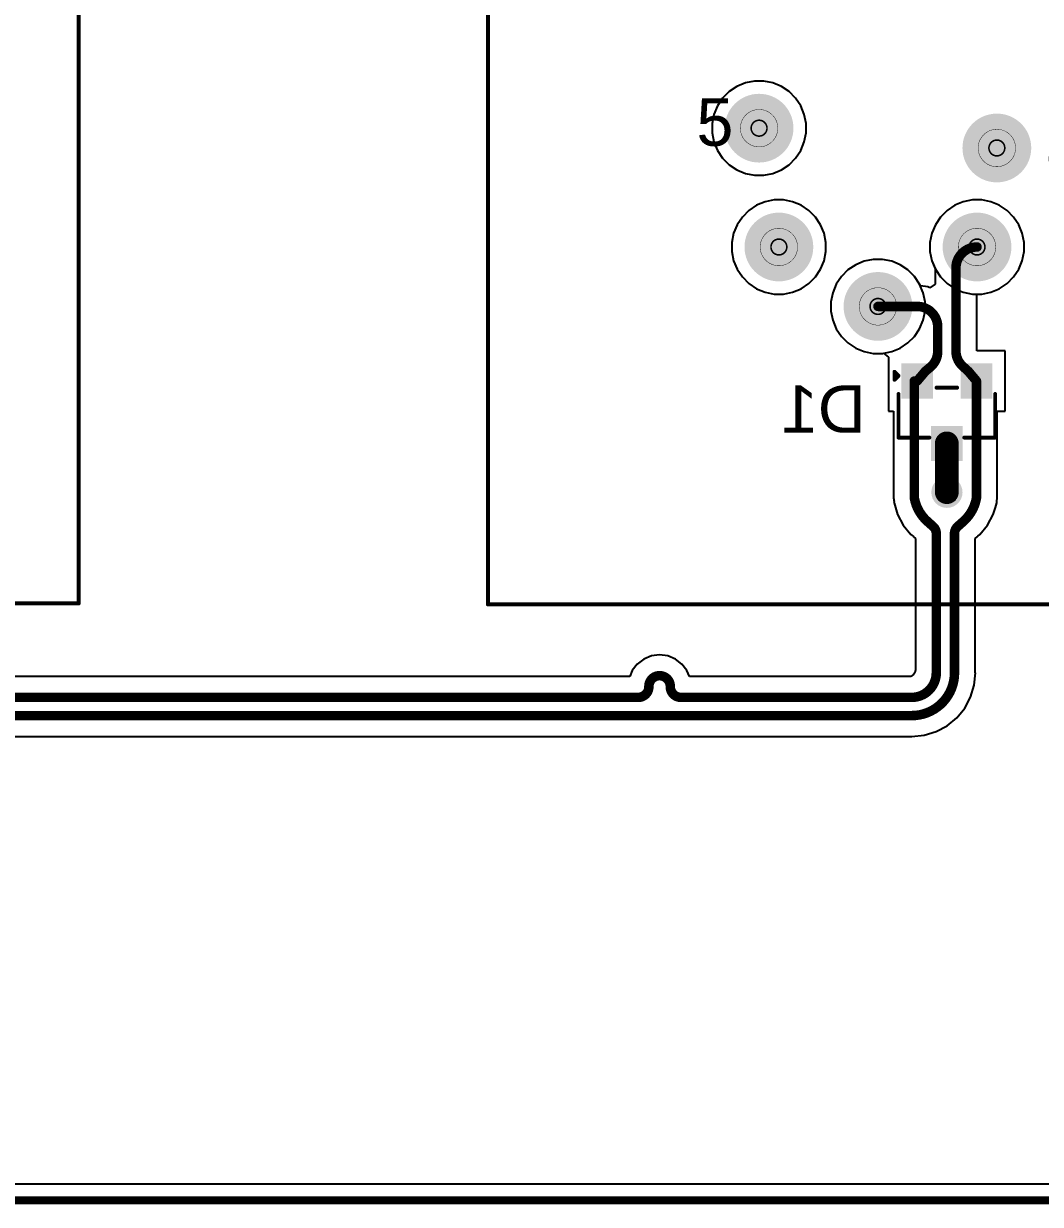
# Model space of a CAD drawing. Header units: inches. Extents: x 0 to 289, y 0 to 168.
# Drawn here: x 93.25 to 125.83, y -0.13 to 37.73 of the extents above; entities that cross this region are included whole.
import ezdxf

# ---------------------------------------------------------------- set-up
doc = ezdxf.new("R2010")
doc.units = ezdxf.units.IN
for name, color, linetype in [('Board Outline', 216, 'Continuous'), ('Bottom Layer', 5, 'Continuous'), ('Bottom Overlay', 54, 'Continuous'), ('Bottom Paste', 16, 'Continuous'), ('Bottom Solder', 6, 'Continuous'), ('Dimension', 6, 'Continuous'), ('Drill Drawing', 1, 'Continuous'), ('Multi-Layer', 9, 'Continuous'), ('Pad Holes', 156, 'Continuous'), ('Top Layer', 1, 'Continuous'), ('Top Overlay', 2, 'Continuous'), ('Top Solder', 216, 'Continuous'), ('Via Holes', 16, 'Continuous')]:
    doc.layers.add(name, color=color, linetype=linetype)
doc.styles.add('Arial', font='', dxfattribs={"height": 0.2})
doc.styles.get('Arial').set_extended_font_data('Arial')

# ---------------------------------------------------------------- blocks, each defined once
blk = doc.blocks.new('NC5FBV_B_56')
at = {"layer": 'Bottom Layer'}
h = blk.add_hatch(color=5, dxfattribs=at)
edge = h.paths.add_edge_path()
edge.add_arc((-3.81, 1.27), 1, 0, 360)
h = blk.add_hatch(color=5, dxfattribs=at)
edge = h.paths.add_edge_path()
edge.add_arc((3.81, 0.635), 1, 0, 360)
h = blk.add_hatch(color=5, dxfattribs=at)
edge = h.paths.add_edge_path()
edge.add_arc((-3.175, -2.54), 1, 0, 360)
h = blk.add_hatch(color=5, dxfattribs=at)
edge = h.paths.add_edge_path()
edge.add_arc((3.175, -2.54), 1, 0, 360)
h = blk.add_hatch(color=5, dxfattribs=at)
edge = h.paths.add_edge_path()
edge.add_arc((0, -4.445), 1, 0, 360)
h = blk.add_hatch(color=5, dxfattribs=at)
edge = h.paths.add_edge_path()
edge.add_arc((8.255, -10.16), 1, 0, 360)
at = {"layer": 'Bottom Solder'}
h = blk.add_hatch(color=6, dxfattribs=at)
edge = h.paths.add_edge_path()
edge.add_arc((-3.81, 1.27), 1.102, 0, 360)
h = blk.add_hatch(color=6, dxfattribs=at)
edge = h.paths.add_edge_path()
edge.add_arc((3.81, 0.635), 1.102, 0, 360)
h = blk.add_hatch(color=6, dxfattribs=at)
edge = h.paths.add_edge_path()
edge.add_arc((-3.175, -2.54), 1.102, 0, 360)
h = blk.add_hatch(color=6, dxfattribs=at)
edge = h.paths.add_edge_path()
edge.add_arc((3.175, -2.54), 1.102, 0, 360)
h = blk.add_hatch(color=6, dxfattribs=at)
edge = h.paths.add_edge_path()
edge.add_arc((0, -4.445), 1.102, 0, 360)
h = blk.add_hatch(color=6, dxfattribs=at)
edge = h.paths.add_edge_path()
edge.add_arc((8.255, -10.16), 1.102, 0, 360)
at = {"layer": 'Multi-Layer'}
h = blk.add_hatch(color=9, dxfattribs=at)
edge = h.paths.add_edge_path()
edge.add_arc((-3.81, 1.27), 1, 0, 360)
h = blk.add_hatch(color=9, dxfattribs=at)
edge = h.paths.add_edge_path()
edge.add_arc((3.81, 0.635), 1, 0, 360)
h = blk.add_hatch(color=9, dxfattribs=at)
edge = h.paths.add_edge_path()
edge.add_arc((-3.175, -2.54), 1, 0, 360)
h = blk.add_hatch(color=9, dxfattribs=at)
edge = h.paths.add_edge_path()
edge.add_arc((3.175, -2.54), 1, 0, 360)
h = blk.add_hatch(color=9, dxfattribs=at)
edge = h.paths.add_edge_path()
edge.add_arc((0, -4.445), 1, 0, 360)
h = blk.add_hatch(color=9, dxfattribs=at)
edge = h.paths.add_edge_path()
edge.add_arc((8.255, -10.16), 1, 0, 360)
at = {"layer": 'Pad Holes'}
h = blk.add_hatch(color=7, dxfattribs=at)
edge = h.paths.add_edge_path()
edge.add_arc((-3.81, 1.27), 0.6, 0, 360)
h = blk.add_hatch(color=7, dxfattribs=at)
edge = h.paths.add_edge_path()
edge.add_arc((3.81, 0.635), 0.6, 0, 360)
h = blk.add_hatch(color=7, dxfattribs=at)
edge = h.paths.add_edge_path()
edge.add_arc((-3.175, -2.54), 0.6, 0, 360)
h = blk.add_hatch(color=7, dxfattribs=at)
edge = h.paths.add_edge_path()
edge.add_arc((3.175, -2.54), 0.6, 0, 360)
h = blk.add_hatch(color=7, dxfattribs=at)
edge = h.paths.add_edge_path()
edge.add_arc((0, -4.445), 0.6, 0, 360)
h = blk.add_hatch(color=7, dxfattribs=at)
edge = h.paths.add_edge_path()
edge.add_arc((8.255, -10.16), 0.6, 0, 360)
at = {"layer": 'Top Layer'}
h = blk.add_hatch(color=1, dxfattribs=at)
edge = h.paths.add_edge_path()
edge.add_arc((-3.81, 1.27), 1, 0, 360)
h = blk.add_hatch(color=1, dxfattribs=at)
edge = h.paths.add_edge_path()
edge.add_arc((3.81, 0.635), 1, 0, 360)
h = blk.add_hatch(color=1, dxfattribs=at)
edge = h.paths.add_edge_path()
edge.add_arc((-3.175, -2.54), 1, 0, 360)
h = blk.add_hatch(color=1, dxfattribs=at)
edge = h.paths.add_edge_path()
edge.add_arc((3.175, -2.54), 1, 0, 360)
h = blk.add_hatch(color=1, dxfattribs=at)
edge = h.paths.add_edge_path()
edge.add_arc((0, -4.445), 1, 0, 360)
h = blk.add_hatch(color=1, dxfattribs=at)
edge = h.paths.add_edge_path()
edge.add_arc((8.255, -10.16), 1, 0, 360)
at = {"layer": 'Top Solder'}
h = blk.add_hatch(color=216, dxfattribs=at)
edge = h.paths.add_edge_path()
edge.add_arc((-3.81, 1.27), 1.102, 0, 360)
h = blk.add_hatch(color=216, dxfattribs=at)
edge = h.paths.add_edge_path()
edge.add_arc((3.81, 0.635), 1.102, 0, 360)
h = blk.add_hatch(color=216, dxfattribs=at)
edge = h.paths.add_edge_path()
edge.add_arc((-3.175, -2.54), 1.102, 0, 360)
h = blk.add_hatch(color=216, dxfattribs=at)
edge = h.paths.add_edge_path()
edge.add_arc((3.175, -2.54), 1.102, 0, 360)
h = blk.add_hatch(color=216, dxfattribs=at)
edge = h.paths.add_edge_path()
edge.add_arc((0, -4.445), 1.102, 0, 360)
h = blk.add_hatch(color=216, dxfattribs=at)
edge = h.paths.add_edge_path()
edge.add_arc((8.255, -10.16), 1.102, 0, 360)
at = {"layer": 'Top Overlay'}
for points in [[(-12.5, -14, 0.127, 0.127, 0), (-12.5, 16.635, 0.127, 0.127, 0)], [(-12.5, 16.635, 0.127, 0.127, 0), (12.498, 16.635, 0.127, 0.127, 0)], [(12.498, -14, 0.127, 0.127, 0), (12.498, 16.635, 0.127, 0.127, 0)], [(-12.5, -14, 0.127, 0.127, 0), (12.498, -14, 0.127, 0.127, 0)]]:
    blk.add_lwpolyline(points, format="xyseb", dxfattribs=at)
for points in [[(-12.532, 16.635, 0.0635, 0.0635, 1), (-12.468, 16.635, 0.0635, 0.0635, 1)], [(-12.532, 16.635, 0.0635, 0.0635, 1), (-12.468, 16.635, 0.0635, 0.0635, 1)], [(12.467, 16.635, 0.0635, 0.0635, 1), (12.53, 16.635, 0.0635, 0.0635, 1)], [(12.467, 16.635, 0.0635, 0.0635, 1), (12.53, 16.635, 0.0635, 0.0635, 1)], [(-12.532, -14, 0.0635, 0.0635, 1), (-12.468, -14, 0.0635, 0.0635, 1)], [(-12.532, -14, 0.0635, 0.0635, 1), (-12.468, -14, 0.0635, 0.0635, 1)], [(12.467, -14, 0.0635, 0.0635, 1), (12.53, -14, 0.0635, 0.0635, 1)], [(12.467, -14, 0.0635, 0.0635, 1), (12.53, -14, 0.0635, 0.0635, 1)]]:
    blk.add_lwpolyline(points, format="xyseb", close=True, dxfattribs=at)
at = {"layer": 'Top Overlay', "style": 'Arial'}
for s, p in [('5', (-5.817, 0.703)), ('1', (5.309, 0.203)), ('G', (7.899, -12.607))]:
    blk.add_text(s, height=1.524, rotation=360, dxfattribs=at).set_placement(p)
blk = doc.blocks.new('NC5MBV_B_57')
at = {"layer": 'Bottom Layer'}
h = blk.add_hatch(color=5, dxfattribs=at)
edge = h.paths.add_edge_path()
edge.add_arc((3.81, 1.27), 1, 0, 360)
h = blk.add_hatch(color=5, dxfattribs=at)
edge = h.paths.add_edge_path()
edge.add_arc((-4.445, 0.635), 1, 0, 360)
h = blk.add_hatch(color=5, dxfattribs=at)
edge = h.paths.add_edge_path()
edge.add_arc((-3.175, -2.54), 1.25, 0, 360)
h = blk.add_hatch(color=5, dxfattribs=at)
edge = h.paths.add_edge_path()
edge.add_arc((3.175, -2.54), 1.25, 0, 360)
h = blk.add_hatch(color=5, dxfattribs=at)
edge = h.paths.add_edge_path()
edge.add_arc((0, -4.445), 1, 0, 360)
h = blk.add_hatch(color=5, dxfattribs=at)
edge = h.paths.add_edge_path()
edge.add_arc((0, -8.255), 1, 0, 360)
at = {"layer": 'Bottom Solder'}
h = blk.add_hatch(color=6, dxfattribs=at)
edge = h.paths.add_edge_path()
edge.add_arc((3.81, 1.27), 1.102, 0, 360)
h = blk.add_hatch(color=6, dxfattribs=at)
edge = h.paths.add_edge_path()
edge.add_arc((-4.445, 0.635), 1.102, 0, 360)
h = blk.add_hatch(color=6, dxfattribs=at)
edge = h.paths.add_edge_path()
edge.add_arc((-3.175, -2.54), 1.352, 0, 360)
h = blk.add_hatch(color=6, dxfattribs=at)
edge = h.paths.add_edge_path()
edge.add_arc((3.175, -2.54), 1.352, 0, 360)
h = blk.add_hatch(color=6, dxfattribs=at)
edge = h.paths.add_edge_path()
edge.add_arc((0, -4.445), 1.102, 0, 360)
h = blk.add_hatch(color=6, dxfattribs=at)
edge = h.paths.add_edge_path()
edge.add_arc((0, -8.255), 1.102, 0, 360)
at = {"layer": 'Multi-Layer'}
h = blk.add_hatch(color=9, dxfattribs=at)
edge = h.paths.add_edge_path()
edge.add_arc((3.81, 1.27), 1, 0, 360)
h = blk.add_hatch(color=9, dxfattribs=at)
edge = h.paths.add_edge_path()
edge.add_arc((-4.445, 0.635), 1, 0, 360)
h = blk.add_hatch(color=9, dxfattribs=at)
edge = h.paths.add_edge_path()
edge.add_arc((-3.175, -2.54), 1.25, 0, 360)
h = blk.add_hatch(color=9, dxfattribs=at)
edge = h.paths.add_edge_path()
edge.add_arc((3.175, -2.54), 1.25, 0, 360)
h = blk.add_hatch(color=9, dxfattribs=at)
edge = h.paths.add_edge_path()
edge.add_arc((0, -4.445), 1, 0, 360)
h = blk.add_hatch(color=9, dxfattribs=at)
edge = h.paths.add_edge_path()
edge.add_arc((0, -8.255), 1, 0, 360)
at = {"layer": 'Pad Holes'}
h = blk.add_hatch(color=7, dxfattribs=at)
edge = h.paths.add_edge_path()
edge.add_arc((3.81, 1.27), 0.6, 0, 360)
h = blk.add_hatch(color=7, dxfattribs=at)
edge = h.paths.add_edge_path()
edge.add_arc((-4.445, 0.635), 0.6, 0, 360)
h = blk.add_hatch(color=7, dxfattribs=at)
edge = h.paths.add_edge_path()
edge.add_arc((-3.175, -2.54), 0.8, 0, 360)
h = blk.add_hatch(color=7, dxfattribs=at)
edge = h.paths.add_edge_path()
edge.add_arc((3.175, -2.54), 0.8, 0, 360)
h = blk.add_hatch(color=7, dxfattribs=at)
edge = h.paths.add_edge_path()
edge.add_arc((0, -4.445), 0.6, 0, 360)
h = blk.add_hatch(color=7, dxfattribs=at)
edge = h.paths.add_edge_path()
edge.add_arc((0, -8.255), 0.6, 0, 360)
at = {"layer": 'Top Layer'}
h = blk.add_hatch(color=1, dxfattribs=at)
edge = h.paths.add_edge_path()
edge.add_arc((3.81, 1.27), 1, 0, 360)
h = blk.add_hatch(color=1, dxfattribs=at)
edge = h.paths.add_edge_path()
edge.add_arc((-4.445, 0.635), 1, 0, 360)
h = blk.add_hatch(color=1, dxfattribs=at)
edge = h.paths.add_edge_path()
edge.add_arc((-3.175, -2.54), 1.25, 0, 360)
h = blk.add_hatch(color=1, dxfattribs=at)
edge = h.paths.add_edge_path()
edge.add_arc((3.175, -2.54), 1.25, 0, 360)
h = blk.add_hatch(color=1, dxfattribs=at)
edge = h.paths.add_edge_path()
edge.add_arc((0, -4.445), 1, 0, 360)
h = blk.add_hatch(color=1, dxfattribs=at)
edge = h.paths.add_edge_path()
edge.add_arc((0, -8.255), 1, 0, 360)
at = {"layer": 'Top Solder'}
h = blk.add_hatch(color=216, dxfattribs=at)
edge = h.paths.add_edge_path()
edge.add_arc((3.81, 1.27), 1.102, 0, 360)
h = blk.add_hatch(color=216, dxfattribs=at)
edge = h.paths.add_edge_path()
edge.add_arc((-4.445, 0.635), 1.102, 0, 360)
h = blk.add_hatch(color=216, dxfattribs=at)
edge = h.paths.add_edge_path()
edge.add_arc((-3.175, -2.54), 1.352, 0, 360)
h = blk.add_hatch(color=216, dxfattribs=at)
edge = h.paths.add_edge_path()
edge.add_arc((3.175, -2.54), 1.352, 0, 360)
h = blk.add_hatch(color=216, dxfattribs=at)
edge = h.paths.add_edge_path()
edge.add_arc((0, -4.445), 1.102, 0, 360)
h = blk.add_hatch(color=216, dxfattribs=at)
edge = h.paths.add_edge_path()
edge.add_arc((0, -8.255), 1.102, 0, 360)
at = {"layer": 'Top Overlay'}
for points in [[(-12.512, -13.968, 0.127, 0.127, 0), (-12.512, 12.526, 0.127, 0.127, 0)], [(-12.512, 12.526, 0.127, 0.127, 0), (12.486, 12.526, 0.127, 0.127, 0)], [(12.486, -13.968, 0.127, 0.127, 0), (12.486, 12.526, 0.127, 0.127, 0)], [(-12.512, -13.968, 0.127, 0.127, 0), (12.486, -13.968, 0.127, 0.127, 0)]]:
    blk.add_lwpolyline(points, format="xyseb", dxfattribs=at)
for points in [[(-12.544, 12.526, 0.0635, 0.0635, 1), (-12.48, 12.526, 0.0635, 0.0635, 1)], [(-12.544, 12.526, 0.0635, 0.0635, 1), (-12.48, 12.526, 0.0635, 0.0635, 1)], [(12.455, 12.526, 0.0635, 0.0635, 1), (12.518, 12.526, 0.0635, 0.0635, 1)], [(12.455, 12.526, 0.0635, 0.0635, 1), (12.518, 12.526, 0.0635, 0.0635, 1)], [(-12.544, -13.968, 0.0635, 0.0635, 1), (-12.48, -13.968, 0.0635, 0.0635, 1)], [(-12.544, -13.968, 0.0635, 0.0635, 1), (-12.48, -13.968, 0.0635, 0.0635, 1)], [(12.455, -13.968, 0.0635, 0.0635, 1), (12.518, -13.968, 0.0635, 0.0635, 1)], [(12.455, -13.968, 0.0635, 0.0635, 1), (12.518, -13.968, 0.0635, 0.0635, 1)]]:
    blk.add_lwpolyline(points, format="xyseb", close=True, dxfattribs=at)
at = {"layer": 'Top Overlay', "style": 'Arial'}
blk.add_text('5', height=1.524, rotation=360, dxfattribs=at).set_placement((5.093, 1.365))
for s, p in [('1', (-6.286, 0.815)), ('G', (-0.394, -10.496))]:
    blk.add_text(s, height=1.524, dxfattribs=at).set_placement(p)
blk = doc.blocks.new('SOT_23_B_59')
at = {"layer": 'Bottom Layer'}
for points in [[(-1.36, 1.46), (-0.54, 1.46), (-0.54, 0.54), (-1.36, 0.54)], [(0.54, 1.46), (1.36, 1.46), (1.36, 0.54), (0.54, 0.54)], [(-0.41, -0.54), (0.41, -0.54), (0.41, -1.46), (-0.41, -1.46)]]:
    blk.add_hatch(color=5, dxfattribs=at).paths.add_polyline_path(points)
at = {"layer": 'Bottom Paste'}
for points in [[(-1.36, 1.46), (-0.54, 1.46), (-0.54, 0.54), (-1.36, 0.54)], [(0.54, 1.46), (1.36, 1.46), (1.36, 0.54), (0.54, 0.54)], [(-0.41, -0.54), (0.41, -0.54), (0.41, -1.46), (-0.41, -1.46)]]:
    blk.add_hatch(color=16, dxfattribs=at).paths.add_polyline_path(points)
at = {"layer": 'Bottom Solder'}
for points in [[(-1.462, 1.562), (-0.438, 1.562), (-0.438, 0.438), (-1.462, 0.438)], [(0.438, 1.562), (1.462, 1.562), (1.462, 0.438), (0.438, 0.438)], [(-0.512, -0.438), (0.512, -0.438), (0.512, -1.562), (-0.512, -1.562)]]:
    blk.add_hatch(color=6, dxfattribs=at).paths.add_polyline_path(points)
at = {"layer": 'Bottom Overlay'}
for points in [[(-1.676, 1.295, 0.127, 0.127, 0), (-1.549, 1.168, 0.127, 0.127, 0)], [(-1.676, 1.041, 0.127, 0.127, 0), (-1.676, 1.295, 0.127, 0.127, 0)], [(-1.676, 1.041, 0.127, 0.127, 0), (-1.549, 1.168, 0.127, 0.127, 0)], [(-0.33, 0.787, 0.127, 0.127, 0), (0.33, 0.787, 0.127, 0.127, 0)], [(-1.549, -0.813, 0.127, 0.127, 0), (-1.549, 0.584, 0.127, 0.127, 0)], [(1.549, -0.813, 0.127, 0.127, 0), (1.549, 0.584, 0.127, 0.127, 0)], [(-1.549, -0.813, 0.127, 0.127, 0), (-0.559, -0.813, 0.127, 0.127, 0)], [(0.559, -0.813, 0.127, 0.127, 0), (1.549, -0.813, 0.127, 0.127, 0)]]:
    blk.add_lwpolyline(points, format="xyseb", dxfattribs=at)
for points in [[(-1.708, 1.295, 0.0635, 0.0635, 1), (-1.645, 1.295, 0.0635, 0.0635, 1)], [(-1.708, 1.295, 0.0635, 0.0635, 1), (-1.645, 1.295, 0.0635, 0.0635, 1)], [(-1.581, 1.168, 0.0635, 0.0635, 1), (-1.518, 1.168, 0.0635, 0.0635, 1)], [(-1.581, 1.168, 0.0635, 0.0635, 1), (-1.518, 1.168, 0.0635, 0.0635, 1)], [(-1.708, 1.041, 0.0635, 0.0635, 1), (-1.645, 1.041, 0.0635, 0.0635, 1)], [(-1.708, 1.041, 0.0635, 0.0635, 1), (-1.645, 1.041, 0.0635, 0.0635, 1)], [(-0.362, 0.787, 0.0635, 0.0635, 1), (-0.298, 0.787, 0.0635, 0.0635, 1)], [(0.298, 0.787, 0.0635, 0.0635, 1), (0.362, 0.787, 0.0635, 0.0635, 1)], [(-1.581, 0.584, 0.0635, 0.0635, 1), (-1.518, 0.584, 0.0635, 0.0635, 1)], [(1.518, 0.584, 0.0635, 0.0635, 1), (1.581, 0.584, 0.0635, 0.0635, 1)], [(-1.581, -0.813, 0.0635, 0.0635, 1), (-1.518, -0.813, 0.0635, 0.0635, 1)], [(-1.581, -0.813, 0.0635, 0.0635, 1), (-1.518, -0.813, 0.0635, 0.0635, 1)], [(-0.591, -0.813, 0.0635, 0.0635, 1), (-0.527, -0.813, 0.0635, 0.0635, 1)], [(0.527, -0.813, 0.0635, 0.0635, 1), (0.591, -0.813, 0.0635, 0.0635, 1)], [(1.518, -0.813, 0.0635, 0.0635, 1), (1.581, -0.813, 0.0635, 0.0635, 1)], [(1.518, -0.813, 0.0635, 0.0635, 1), (1.581, -0.813, 0.0635, 0.0635, 1)]]:
    blk.add_lwpolyline(points, format="xyseb", close=True, dxfattribs=at)

msp = doc.modelspace()

# ---------------------------------------------------------------- hatches: boundary and pattern name
at = {"layer": 'Bottom Layer'}
h = msp.add_hatch(color=5, dxfattribs=at)
edge = h.paths.add_edge_path()
edge.add_arc((122.84, 22.705), 0.5, 0, 360)
at = {"layer": 'Top Layer'}
h = msp.add_hatch(color=1, dxfattribs=at)
edge = h.paths.add_edge_path()
edge.add_arc((122.84, 22.705), 0.5, 0, 360)
at = {"layer": 'Via Holes'}
h = msp.add_hatch(color=7, dxfattribs=at)
edge = h.paths.add_edge_path()
edge.add_arc((122.84, 22.705), 0.25, 0, 360)

# ---------------------------------------------------------------- linework, layer by layer
at = {"layer": 'Board Outline'}
msp.add_lwpolyline([(0, 0, 0.254, 0.254, 0), (145.27, 0, 0.254, 0.254, 0)], format="xyseb", dxfattribs=at)
at = {"layer": 'Bottom Layer'}
for p, q in [((116.106, 35.716), (115.859, 35.551)), ((116.38, 35.83), (116.106, 35.716)), ((116.671, 35.888), (116.38, 35.83)), ((116.969, 35.888), (116.671, 35.888)), ((117.26, 35.83), (116.969, 35.888)), ((117.534, 35.716), (117.26, 35.83)), ((117.781, 35.551), (117.534, 35.716)), ((115.649, 35.341), (115.484, 35.094)), ((115.859, 35.551), (115.649, 35.341)), ((117.991, 35.341), (117.781, 35.551)), ((118.156, 35.094), (117.991, 35.341)), ((115.484, 35.094), (115.37, 34.82)), ((118.27, 34.82), (118.156, 35.094)), ((115.37, 34.82), (115.312, 34.529)), ((115.312, 34.529), (115.312, 34.231)), ((118.328, 34.529), (118.27, 34.82)), ((118.328, 34.231), (118.328, 34.529)), ((115.312, 34.231), (115.37, 33.94)), ((118.27, 33.94), (118.328, 34.231)), ((115.37, 33.94), (115.484, 33.666)), ((118.156, 33.666), (118.27, 33.94)), ((115.484, 33.666), (115.649, 33.419)), ((115.649, 33.419), (115.859, 33.209)), ((117.781, 33.209), (117.991, 33.419)), ((117.991, 33.419), (118.156, 33.666)), ((115.859, 33.209), (116.106, 33.044)), ((116.106, 33.044), (116.38, 32.93)), ((117.26, 32.93), (117.534, 33.044)), ((117.534, 33.044), (117.781, 33.209)), ((116.38, 32.93), (116.671, 32.872)), ((116.671, 32.872), (116.969, 32.872)), ((116.969, 32.872), (117.26, 32.93)), ((116.741, 31.906), (116.494, 31.741)), ((117.015, 32.02), (116.741, 31.906)), ((117.306, 32.078), (117.015, 32.02)), ((117.604, 32.078), (117.306, 32.078)), ((117.895, 32.02), (117.604, 32.078)), ((118.169, 31.906), (117.895, 32.02)), ((118.416, 31.741), (118.169, 31.906)), ((123.091, 31.906), (122.844, 31.741)), ((123.365, 32.02), (123.091, 31.906)), ((123.656, 32.078), (123.365, 32.02)), ((123.954, 32.078), (123.656, 32.078)), ((124.245, 32.02), (123.954, 32.078)), ((124.519, 31.906), (124.245, 32.02)), ((124.766, 31.741), (124.519, 31.906)), ((116.284, 31.531), (116.119, 31.284)), ((116.494, 31.741), (116.284, 31.531)), ((118.626, 31.531), (118.416, 31.741)), ((118.791, 31.284), (118.626, 31.531)), ((122.634, 31.531), (122.469, 31.284)), ((122.844, 31.741), (122.634, 31.531)), ((124.976, 31.531), (124.766, 31.741)), ((125.141, 31.284), (124.976, 31.531)), ((116.119, 31.284), (116.005, 31.01)), ((118.905, 31.01), (118.791, 31.284)), ((122.469, 31.284), (122.355, 31.01)), ((125.255, 31.01), (125.141, 31.284)), ((116.005, 31.01), (115.947, 30.719)), ((115.947, 30.719), (115.947, 30.421)), ((118.963, 30.719), (118.905, 31.01)), ((118.963, 30.421), (118.963, 30.719)), ((122.355, 31.01), (122.297, 30.719)), ((122.297, 30.719), (122.297, 30.421)), ((125.313, 30.719), (125.255, 31.01)), ((125.313, 30.421), (125.313, 30.719)), ((115.947, 30.421), (116.005, 30.13)), ((118.905, 30.13), (118.963, 30.421)), ((122.297, 30.421), (122.355, 30.13)), ((125.255, 30.13), (125.313, 30.421)), ((116.005, 30.13), (116.119, 29.856)), ((118.791, 29.856), (118.905, 30.13)), ((119.916, 30.001), (119.669, 29.836)), ((120.19, 30.115), (119.916, 30.001)), ((120.481, 30.173), (120.19, 30.115)), ((120.779, 30.173), (120.481, 30.173)), ((121.07, 30.115), (120.779, 30.173)), ((121.344, 30.001), (121.07, 30.115)), ((121.591, 29.836), (121.344, 30.001)), ((122.355, 30.13), (122.463, 29.869)), ((125.141, 29.856), (125.255, 30.13)), ((116.119, 29.856), (116.284, 29.609)), ((116.284, 29.609), (116.494, 29.399)), ((118.416, 29.399), (118.626, 29.609)), ((118.626, 29.609), (118.791, 29.856)), ((119.459, 29.626), (119.294, 29.379)), ((119.669, 29.836), (119.459, 29.626)), ((121.801, 29.626), (121.591, 29.836)), ((121.966, 29.379), (121.801, 29.626)), ((122.463, 29.869), (122.463, 29.378)), ((124.766, 29.399), (124.976, 29.609)), ((124.976, 29.609), (125.141, 29.856)), ((116.494, 29.399), (116.741, 29.234)), ((116.741, 29.234), (117.015, 29.12)), ((117.895, 29.12), (118.169, 29.234)), ((118.169, 29.234), (118.416, 29.399)), ((119.294, 29.379), (119.18, 29.105)), ((121.99, 29.323), (121.966, 29.379)), ((122.231, 29.291), (121.99, 29.323)), ((122.294, 29.265), (122.231, 29.291)), ((122.463, 29.378), (122.294, 29.265)), ((124.245, 29.12), (124.519, 29.234)), ((124.519, 29.234), (124.766, 29.399)), ((117.015, 29.12), (117.306, 29.062)), ((117.306, 29.062), (117.604, 29.062)), ((117.604, 29.062), (117.895, 29.12)), ((119.18, 29.105), (119.122, 28.814)), ((119.122, 28.814), (119.122, 28.516)), ((123.795, 27.249), (123.795, 29.062)), ((123.795, 29.062), (123.954, 29.062)), ((123.954, 29.062), (124.245, 29.12)), ((119.122, 28.516), (119.18, 28.225)), ((119.18, 28.225), (119.294, 27.951)), ((119.294, 27.951), (119.459, 27.704)), ((119.459, 27.704), (119.669, 27.494)), ((119.669, 27.494), (119.916, 27.329)), ((119.916, 27.329), (120.19, 27.215)), ((120.19, 27.215), (120.481, 27.157)), ((120.481, 27.157), (120.779, 27.157)), ((120.779, 27.157), (120.812, 27.164)), ((120.812, 27.164), (120.969, 27.035)), ((120.969, 27.035), (120.969, 25.305)), ((123.798, 27.248), (123.795, 27.249)), ((123.799, 27.247), (123.798, 27.248)), ((123.801, 27.241), (123.799, 27.247)), ((124.705, 27.241), (123.801, 27.241)), ((124.705, 25.305), (124.705, 27.241)), ((120.969, 25.305), (121.129, 25.305)), ((121.129, 25.305), (121.129, 22.524)), ((124.453, 22.524), (124.453, 25.305)), ((124.453, 25.305), (124.705, 25.305)), ((121.129, 22.524), (121.144, 22.41)), ((121.144, 22.41), (121.139, 22.409)), ((121.139, 22.409), (121.144, 22.362)), ((121.144, 22.362), (121.188, 22.216)), ((124.394, 22.216), (124.438, 22.362)), ((124.438, 22.41), (124.453, 22.524)), ((124.443, 22.409), (124.438, 22.41)), ((124.438, 22.362), (124.443, 22.409)), ((121.188, 22.216), (121.257, 21.991)), ((121.257, 21.991), (121.439, 21.649)), ((124.143, 21.649), (124.326, 21.991)), ((124.326, 21.991), (124.394, 22.216)), ((121.439, 21.649), (121.685, 21.35)), ((123.897, 21.35), (124.143, 21.649)), ((121.685, 21.35), (121.755, 21.293)), ((121.755, 21.293), (121.77, 21.275)), ((121.77, 21.275), (121.833, 21.219)), ((121.833, 21.219), (121.833, 17.012)), ((123.749, 21.219), (123.812, 21.275)), ((123.749, 19.352), (123.749, 21.219)), ((123.812, 21.275), (123.828, 21.293)), ((123.828, 21.293), (123.897, 21.35)), ((123.749, 17.012), (123.749, 19.352)), ((113.37, 17.459), (113.126, 17.358)), ((113.632, 17.494), (113.37, 17.459)), ((113.894, 17.459), (113.632, 17.494)), ((114.138, 17.358), (113.894, 17.459)), ((112.916, 17.198), (112.755, 16.988)), ((113.126, 17.358), (112.916, 17.198)), ((114.347, 17.198), (114.138, 17.358)), ((114.508, 16.988), (114.347, 17.198)), ((112.675, 16.795), (50.876, 16.795)), ((112.755, 16.988), (112.675, 16.795)), ((114.588, 16.795), (114.508, 16.988)), ((121.684, 16.795), (114.588, 16.795)), ((121.766, 16.862), (121.684, 16.795)), ((121.808, 16.913), (121.766, 16.862)), ((121.828, 17.012), (121.808, 16.913)), ((121.833, 17.012), (121.828, 17.012)), ((121.828, 17.012), (121.828, 17.012)), ((123.714, 16.518), (123.754, 16.916)), ((123.749, 16.916), (123.749, 17.012)), ((123.754, 16.916), (123.749, 16.916)), ((123.598, 16.135), (123.714, 16.518)), ((123.409, 15.782), (123.598, 16.135)), ((123.156, 15.473), (123.409, 15.782)), ((122.493, 15.03), (122.846, 15.219)), ((122.846, 15.219), (123.156, 15.473)), ((50.876, 14.879), (121.712, 14.879)), ((121.712, 14.875), (122.11, 14.914)), ((121.712, 14.879), (121.712, 14.875)), ((122.11, 14.914), (122.493, 15.03)), ((144.752, 0.518), (0.518, 0.518))]:
    msp.add_line(p, q, dxfattribs=at)
for points in [[(123.129, 29.894, 0.305, 0.305, -0.414214), (123.805, 30.57, 0.305, 0.305, 0)], [(123.129, 27.236, 0.305, 0.305, 0), (123.129, 29.894, 0.305, 0.305, 0)], [(120.63, 28.665, 0.305, 0.305, 0), (121.887, 28.665, 0.305, 0.305, 0)], [(121.887, 28.665, 0.305, 0.305, -0.414214), (122.545, 28.007, 0.305, 0.305, 0)], [(122.545, 27.224, 0.305, 0.305, 0), (122.545, 28.007, 0.305, 0.305, 0)], [(122.545, 27.224, 0.305, 0.305, -0.221421), (122.31, 26.72, 0.305, 0.305, 0)], [(123.344, 26.749, 0.305, 0.305, -0.211216), (123.129, 27.236, 0.305, 0.305, 0)], [(123.344, 26.749, 0.305, 0.305, 0), (123.529, 26.581, 0.305, 0.305, 0)], [(121.887, 26.273, 0.305, 0.305, 0), (122.145, 26.581, 0.305, 0.305, 0)], [(122.145, 26.581, 0.305, 0.305, 0), (122.31, 26.72, 0.305, 0.305, 0)], [(123.529, 26.581, 0.305, 0.305, 0), (123.787, 26.273, 0.305, 0.305, 0)], [(121.795, 22.524, 0.305, 0.305, 0), (121.795, 26.273, 0.305, 0.305, 0)], [(123.787, 22.524, 0.305, 0.305, 0), (123.787, 26.273, 0.305, 0.305, 0)], [(122.837, 22.709, 0.762, 0.762, 0), (122.837, 24.273, 0.762, 0.762, 0)], [(122.213, 21.772, 0.305, 0.305, -0.16911), (121.795, 22.524, 0.305, 0.305, 0)], [(123.787, 22.524, 0.305, 0.305, -0.16911), (123.369, 21.772, 0.305, 0.305, 0)], [(122.213, 21.772, 0.305, 0.305, 0), (122.397, 21.608, 0.305, 0.305, 0)], [(122.397, 21.608, 0.305, 0.305, -0.213817), (122.499, 21.381, 0.305, 0.305, 0)], [(123.083, 21.381, 0.305, 0.305, -0.213817), (123.185, 21.608, 0.305, 0.305, 0)], [(123.185, 21.608, 0.305, 0.305, 0), (123.369, 21.772, 0.305, 0.305, 0)], [(122.499, 17.012, 0.305, 0.305, 0), (122.499, 21.381, 0.305, 0.305, 0)], [(123.083, 19.352, 0.305, 0.305, 0), (123.083, 21.381, 0.305, 0.305, 0)], [(123.083, 17.012, 0.305, 0.305, 0), (123.083, 19.352, 0.305, 0.305, 0)], [(122.499, 16.916, 0.305, 0.305, -0.414213), (121.712, 16.129, 0.305, 0.305, 0)], [(123.083, 16.916, 0.305, 0.305, -0.414214), (121.712, 15.545, 0.305, 0.305, 0)], [(122.499, 16.916, 0.305, 0.305, 0), (122.499, 17.012, 0.305, 0.305, 0)], [(122.499, 17.012, 0.305, 0.305, -0.000013), (122.499, 17.012, 0.305, 0.305, 0)], [(123.083, 17.012, 0.305, 0.305, 0), (123.083, 16.916, 0.305, 0.305, 0)], [(113.289, 16.482, 0.305, 0.305, -1), (113.975, 16.482, 0.305, 0.305, 0)], [(50.876, 16.129, 0.305, 0.305, 0), (112.793, 16.129, 0.305, 0.305, 0)], [(112.793, 16.129, 0.305, 0.305, 0), (112.946, 16.129, 0.305, 0.305, 0)], [(113.289, 16.472, 0.305, 0.305, -0.414214), (112.946, 16.129, 0.305, 0.305, 0)], [(113.289, 16.472, 0.305, 0.305, 0), (113.289, 16.482, 0.305, 0.305, 0)], [(113.975, 16.472, 0.305, 0.305, 0), (113.975, 16.482, 0.305, 0.305, 0)], [(114.317, 16.129, 0.305, 0.305, -0.414214), (113.975, 16.472, 0.305, 0.305, 0)], [(114.317, 16.129, 0.305, 0.305, 0), (115.232, 16.129, 0.305, 0.305, 0)], [(115.232, 16.129, 0.305, 0.305, 0), (121.712, 16.129, 0.305, 0.305, 0)], [(50.876, 15.545, 0.305, 0.305, 0), (121.712, 15.545, 0.305, 0.305, 0)]]:
    msp.add_lwpolyline(points, format="xyseb", dxfattribs=at)
for points in [[(123.729, 30.57, 0.152, 0.152, 1), (123.881, 30.57, 0.152, 0.152, 1)], [(123.053, 29.894, 0.152, 0.152, 1), (123.205, 29.894, 0.152, 0.152, 1)], [(123.053, 29.894, 0.152, 0.152, 1), (123.205, 29.894, 0.152, 0.152, 1)], [(120.554, 28.665, 0.152, 0.152, 1), (120.706, 28.665, 0.152, 0.152, 1)], [(121.811, 28.665, 0.152, 0.152, 1), (121.963, 28.665, 0.152, 0.152, 1)], [(121.811, 28.665, 0.152, 0.152, 1), (121.963, 28.665, 0.152, 0.152, 1)], [(122.469, 28.007, 0.152, 0.152, 1), (122.621, 28.007, 0.152, 0.152, 1)], [(122.469, 28.007, 0.152, 0.152, 1), (122.621, 28.007, 0.152, 0.152, 1)], [(122.469, 27.224, 0.152, 0.152, 1), (122.621, 27.224, 0.152, 0.152, 1)], [(122.469, 27.224, 0.152, 0.152, 1), (122.621, 27.224, 0.152, 0.152, 1)], [(123.053, 27.236, 0.152, 0.152, 1), (123.205, 27.236, 0.152, 0.152, 1)], [(123.053, 27.236, 0.152, 0.152, 1), (123.205, 27.236, 0.152, 0.152, 1)], [(123.268, 26.749, 0.152, 0.152, 1), (123.42, 26.749, 0.152, 0.152, 1)], [(123.268, 26.749, 0.152, 0.152, 1), (123.42, 26.749, 0.152, 0.152, 1)], [(122.068, 26.581, 0.152, 0.152, 1), (122.221, 26.581, 0.152, 0.152, 1)], [(122.068, 26.581, 0.152, 0.152, 1), (122.221, 26.581, 0.152, 0.152, 1)], [(122.234, 26.72, 0.152, 0.152, 1), (122.387, 26.72, 0.152, 0.152, 1)], [(122.234, 26.72, 0.152, 0.152, 1), (122.387, 26.72, 0.152, 0.152, 1)], [(123.453, 26.581, 0.152, 0.152, 1), (123.606, 26.581, 0.152, 0.152, 1)], [(123.453, 26.581, 0.152, 0.152, 1), (123.606, 26.581, 0.152, 0.152, 1)], [(121.719, 26.273, 0.152, 0.152, 1), (121.872, 26.273, 0.152, 0.152, 1)], [(121.811, 26.273, 0.152, 0.152, 1), (121.963, 26.273, 0.152, 0.152, 1)], [(123.711, 26.273, 0.152, 0.152, 1), (123.863, 26.273, 0.152, 0.152, 1)], [(123.711, 26.273, 0.152, 0.152, 1), (123.863, 26.273, 0.152, 0.152, 1)], [(122.646, 24.273, 0.381, 0.381, 1), (123.027, 24.273, 0.381, 0.381, 1)], [(122.646, 22.709, 0.381, 0.381, 1), (123.027, 22.709, 0.381, 0.381, 1)], [(121.719, 22.524, 0.152, 0.152, 1), (121.872, 22.524, 0.152, 0.152, 1)], [(121.719, 22.524, 0.152, 0.152, 1), (121.872, 22.524, 0.152, 0.152, 1)], [(123.711, 22.524, 0.152, 0.152, 1), (123.863, 22.524, 0.152, 0.152, 1)], [(123.711, 22.524, 0.152, 0.152, 1), (123.863, 22.524, 0.152, 0.152, 1)], [(122.137, 21.772, 0.152, 0.152, 1), (122.29, 21.772, 0.152, 0.152, 1)], [(122.137, 21.772, 0.152, 0.152, 1), (122.29, 21.772, 0.152, 0.152, 1)], [(122.321, 21.608, 0.152, 0.152, 1), (122.473, 21.608, 0.152, 0.152, 1)], [(122.321, 21.608, 0.152, 0.152, 1), (122.473, 21.608, 0.152, 0.152, 1)], [(123.109, 21.608, 0.152, 0.152, 1), (123.261, 21.608, 0.152, 0.152, 1)], [(123.109, 21.608, 0.152, 0.152, 1), (123.261, 21.608, 0.152, 0.152, 1)], [(123.293, 21.772, 0.152, 0.152, 1), (123.445, 21.772, 0.152, 0.152, 1)], [(123.293, 21.772, 0.152, 0.152, 1), (123.445, 21.772, 0.152, 0.152, 1)], [(122.423, 21.381, 0.152, 0.152, 1), (122.575, 21.381, 0.152, 0.152, 1)], [(122.423, 21.381, 0.152, 0.152, 1), (122.575, 21.381, 0.152, 0.152, 1)], [(123.007, 21.381, 0.152, 0.152, 1), (123.159, 21.381, 0.152, 0.152, 1)], [(123.007, 21.381, 0.152, 0.152, 1), (123.159, 21.381, 0.152, 0.152, 1)], [(123.007, 19.352, 0.152, 0.152, 1), (123.159, 19.352, 0.152, 0.152, 1)], [(123.007, 19.352, 0.152, 0.152, 1), (123.159, 19.352, 0.152, 0.152, 1)], [(122.423, 17.012, 0.152, 0.152, 1), (122.575, 17.012, 0.152, 0.152, 1)], [(122.423, 17.012, 0.152, 0.152, 1), (122.575, 17.012, 0.152, 0.152, 1)], [(122.423, 17.012, 0.152, 0.152, 1), (122.575, 17.012, 0.152, 0.152, 1)], [(122.423, 17.012, 0.152, 0.152, 1), (122.575, 17.012, 0.152, 0.152, 1)], [(122.423, 16.916, 0.152, 0.152, 1), (122.575, 16.916, 0.152, 0.152, 1)], [(122.423, 16.916, 0.152, 0.152, 1), (122.575, 16.916, 0.152, 0.152, 1)], [(123.007, 17.012, 0.152, 0.152, 1), (123.159, 17.012, 0.152, 0.152, 1)], [(123.007, 17.012, 0.152, 0.152, 1), (123.159, 17.012, 0.152, 0.152, 1)], [(123.007, 16.916, 0.152, 0.152, 1), (123.159, 16.916, 0.152, 0.152, 1)], [(123.007, 16.916, 0.152, 0.152, 1), (123.159, 16.916, 0.152, 0.152, 1)], [(112.717, 16.129, 0.152, 0.152, 1), (112.87, 16.129, 0.152, 0.152, 1)], [(112.717, 16.129, 0.152, 0.152, 1), (112.87, 16.129, 0.152, 0.152, 1)], [(112.87, 16.129, 0.152, 0.152, 1), (113.022, 16.129, 0.152, 0.152, 1)], [(112.87, 16.129, 0.152, 0.152, 1), (113.022, 16.129, 0.152, 0.152, 1)], [(113.213, 16.482, 0.152, 0.152, 1), (113.365, 16.482, 0.152, 0.152, 1)], [(113.213, 16.482, 0.152, 0.152, 1), (113.365, 16.482, 0.152, 0.152, 1)], [(113.213, 16.472, 0.152, 0.152, 1), (113.365, 16.472, 0.152, 0.152, 1)], [(113.213, 16.472, 0.152, 0.152, 1), (113.365, 16.472, 0.152, 0.152, 1)], [(113.898, 16.482, 0.152, 0.152, 1), (114.051, 16.482, 0.152, 0.152, 1)], [(113.898, 16.482, 0.152, 0.152, 1), (114.051, 16.482, 0.152, 0.152, 1)], [(113.898, 16.472, 0.152, 0.152, 1), (114.051, 16.472, 0.152, 0.152, 1)], [(113.898, 16.472, 0.152, 0.152, 1), (114.051, 16.472, 0.152, 0.152, 1)], [(114.241, 16.129, 0.152, 0.152, 1), (114.394, 16.129, 0.152, 0.152, 1)], [(114.241, 16.129, 0.152, 0.152, 1), (114.394, 16.129, 0.152, 0.152, 1)], [(115.156, 16.129, 0.152, 0.152, 1), (115.308, 16.129, 0.152, 0.152, 1)], [(115.156, 16.129, 0.152, 0.152, 1), (115.308, 16.129, 0.152, 0.152, 1)], [(121.636, 16.129, 0.152, 0.152, 1), (121.788, 16.129, 0.152, 0.152, 1)], [(121.636, 16.129, 0.152, 0.152, 1), (121.788, 16.129, 0.152, 0.152, 1)], [(121.636, 15.545, 0.152, 0.152, 1), (121.788, 15.545, 0.152, 0.152, 1)], [(121.636, 15.545, 0.152, 0.152, 1), (121.788, 15.545, 0.152, 0.152, 1)]]:
    msp.add_lwpolyline(points, format="xyseb", close=True, dxfattribs=at)
at = {"layer": 'Dimension'}
for points in [[(117.42, 34.38, 0.0127, 0.0127, 1), (116.22, 34.38, 0.0127, 0.0127, 1)], [(116.217, 34.38, 0.00635, 0.00635, 1), (116.223, 34.38, 0.00635, 0.00635, 1)], [(117.417, 34.38, 0.00635, 0.00635, 1), (117.423, 34.38, 0.00635, 0.00635, 1)], [(125.04, 33.745, 0.0127, 0.0127, 1), (123.84, 33.745, 0.0127, 0.0127, 1)], [(123.837, 33.745, 0.00635, 0.00635, 1), (123.843, 33.745, 0.00635, 0.00635, 1)], [(125.037, 33.745, 0.00635, 0.00635, 1), (125.043, 33.745, 0.00635, 0.00635, 1)], [(118.055, 30.57, 0.0127, 0.0127, 1), (116.855, 30.57, 0.0127, 0.0127, 1)], [(124.405, 30.57, 0.0127, 0.0127, 1), (123.205, 30.57, 0.0127, 0.0127, 1)], [(116.852, 30.57, 0.00635, 0.00635, 1), (116.858, 30.57, 0.00635, 0.00635, 1)], [(118.052, 30.57, 0.00635, 0.00635, 1), (118.058, 30.57, 0.00635, 0.00635, 1)], [(123.202, 30.57, 0.00635, 0.00635, 1), (123.208, 30.57, 0.00635, 0.00635, 1)], [(124.402, 30.57, 0.00635, 0.00635, 1), (124.408, 30.57, 0.00635, 0.00635, 1)], [(121.23, 28.665, 0.0127, 0.0127, 1), (120.03, 28.665, 0.0127, 0.0127, 1)], [(120.027, 28.665, 0.00635, 0.00635, 1), (120.033, 28.665, 0.00635, 0.00635, 1)], [(121.227, 28.665, 0.00635, 0.00635, 1), (121.233, 28.665, 0.00635, 0.00635, 1)]]:
    msp.add_lwpolyline(points, format="xyseb", close=True, dxfattribs=at)
msp.add_lwpolyline([(0, 0, 0.0127, 0.0127, 0), (145.27, 0, 0.0127, 0.0127, 0)], format="xyseb", dxfattribs=at)
at = {"layer": 'Drill Drawing'}
for points in [[(117.074, 34.38, 0.0508, 0.0508, 1), (116.566, 34.38, 0.0508, 0.0508, 1)], [(116.553, 34.38, 0.0254, 0.0254, 1), (116.579, 34.38, 0.0254, 0.0254, 1)], [(117.061, 34.38, 0.0254, 0.0254, 1), (117.087, 34.38, 0.0254, 0.0254, 1)], [(124.694, 33.745, 0.0508, 0.0508, 1), (124.186, 33.745, 0.0508, 0.0508, 1)], [(124.173, 33.745, 0.0254, 0.0254, 1), (124.199, 33.745, 0.0254, 0.0254, 1)], [(124.681, 33.745, 0.0254, 0.0254, 1), (124.707, 33.745, 0.0254, 0.0254, 1)], [(117.709, 30.57, 0.0508, 0.0508, 1), (117.201, 30.57, 0.0508, 0.0508, 1)], [(124.059, 30.57, 0.0508, 0.0508, 1), (123.551, 30.57, 0.0508, 0.0508, 1)], [(117.188, 30.57, 0.0254, 0.0254, 1), (117.214, 30.57, 0.0254, 0.0254, 1)], [(117.696, 30.57, 0.0254, 0.0254, 1), (117.722, 30.57, 0.0254, 0.0254, 1)], [(123.538, 30.57, 0.0254, 0.0254, 1), (123.564, 30.57, 0.0254, 0.0254, 1)], [(124.046, 30.57, 0.0254, 0.0254, 1), (124.072, 30.57, 0.0254, 0.0254, 1)], [(120.884, 28.665, 0.0508, 0.0508, 1), (120.376, 28.665, 0.0508, 0.0508, 1)], [(120.363, 28.665, 0.0254, 0.0254, 1), (120.389, 28.665, 0.0254, 0.0254, 1)], [(120.871, 28.665, 0.0254, 0.0254, 1), (120.897, 28.665, 0.0254, 0.0254, 1)], [(122.573, 22.959, 0.0254, 0.0254, 1), (122.599, 22.959, 0.0254, 0.0254, 1)], [(122.573, 22.959, 0.0254, 0.0254, 1), (122.599, 22.959, 0.0254, 0.0254, 1)], [(122.573, 22.832, 0.0254, 0.0254, 1), (122.599, 22.832, 0.0254, 0.0254, 1)], [(122.573, 22.832, 0.0254, 0.0254, 1), (122.599, 22.832, 0.0254, 0.0254, 1)], [(122.7, 22.959, 0.0254, 0.0254, 1), (122.726, 22.959, 0.0254, 0.0254, 1)], [(122.7, 22.959, 0.0254, 0.0254, 1), (122.726, 22.959, 0.0254, 0.0254, 1)], [(122.7, 22.705, 0.0254, 0.0254, 1), (122.726, 22.705, 0.0254, 0.0254, 1)], [(122.7, 22.705, 0.0254, 0.0254, 1), (122.726, 22.705, 0.0254, 0.0254, 1)], [(122.827, 22.832, 0.0254, 0.0254, 1), (122.853, 22.832, 0.0254, 0.0254, 1)], [(122.827, 22.832, 0.0254, 0.0254, 1), (122.853, 22.832, 0.0254, 0.0254, 1)], [(122.954, 22.959, 0.0254, 0.0254, 1), (122.98, 22.959, 0.0254, 0.0254, 1)], [(122.954, 22.959, 0.0254, 0.0254, 1), (122.98, 22.959, 0.0254, 0.0254, 1)], [(122.954, 22.705, 0.0254, 0.0254, 1), (122.98, 22.705, 0.0254, 0.0254, 1)], [(122.954, 22.705, 0.0254, 0.0254, 1), (122.98, 22.705, 0.0254, 0.0254, 1)], [(123.081, 22.959, 0.0254, 0.0254, 1), (123.107, 22.959, 0.0254, 0.0254, 1)], [(123.081, 22.959, 0.0254, 0.0254, 1), (123.107, 22.959, 0.0254, 0.0254, 1)], [(123.081, 22.832, 0.0254, 0.0254, 1), (123.107, 22.832, 0.0254, 0.0254, 1)], [(123.081, 22.832, 0.0254, 0.0254, 1), (123.107, 22.832, 0.0254, 0.0254, 1)], [(122.573, 22.578, 0.0254, 0.0254, 1), (122.599, 22.578, 0.0254, 0.0254, 1)], [(122.573, 22.578, 0.0254, 0.0254, 1), (122.599, 22.578, 0.0254, 0.0254, 1)], [(122.573, 22.451, 0.0254, 0.0254, 1), (122.599, 22.451, 0.0254, 0.0254, 1)], [(122.573, 22.451, 0.0254, 0.0254, 1), (122.599, 22.451, 0.0254, 0.0254, 1)], [(122.7, 22.451, 0.0254, 0.0254, 1), (122.726, 22.451, 0.0254, 0.0254, 1)], [(122.7, 22.451, 0.0254, 0.0254, 1), (122.726, 22.451, 0.0254, 0.0254, 1)], [(122.827, 22.578, 0.0254, 0.0254, 1), (122.853, 22.578, 0.0254, 0.0254, 1)], [(122.827, 22.578, 0.0254, 0.0254, 1), (122.853, 22.578, 0.0254, 0.0254, 1)], [(122.954, 22.451, 0.0254, 0.0254, 1), (122.98, 22.451, 0.0254, 0.0254, 1)], [(122.954, 22.451, 0.0254, 0.0254, 1), (122.98, 22.451, 0.0254, 0.0254, 1)], [(123.081, 22.578, 0.0254, 0.0254, 1), (123.107, 22.578, 0.0254, 0.0254, 1)], [(123.081, 22.578, 0.0254, 0.0254, 1), (123.107, 22.578, 0.0254, 0.0254, 1)], [(123.081, 22.451, 0.0254, 0.0254, 1), (123.107, 22.451, 0.0254, 0.0254, 1)], [(123.081, 22.451, 0.0254, 0.0254, 1), (123.107, 22.451, 0.0254, 0.0254, 1)]]:
    msp.add_lwpolyline(points, format="xyseb", close=True, dxfattribs=at)
for points in [[(122.586, 22.832, 0.0508, 0.0508, 0), (122.586, 22.959, 0.0508, 0.0508, 0)], [(122.586, 22.959, 0.0508, 0.0508, 0), (122.713, 22.959, 0.0508, 0.0508, 0)], [(122.586, 22.832, 0.0508, 0.0508, 0), (122.713, 22.705, 0.0508, 0.0508, 0)], [(122.586, 22.578, 0.0508, 0.0508, 0), (122.713, 22.705, 0.0508, 0.0508, 0)], [(122.713, 22.959, 0.0508, 0.0508, 0), (122.84, 22.832, 0.0508, 0.0508, 0)], [(122.84, 22.832, 0.0508, 0.0508, 0), (122.967, 22.959, 0.0508, 0.0508, 0)], [(122.967, 22.959, 0.0508, 0.0508, 0), (123.094, 22.959, 0.0508, 0.0508, 0)], [(122.967, 22.705, 0.0508, 0.0508, 0), (123.094, 22.832, 0.0508, 0.0508, 0)], [(122.967, 22.705, 0.0508, 0.0508, 0), (123.094, 22.578, 0.0508, 0.0508, 0)], [(123.094, 22.832, 0.0508, 0.0508, 0), (123.094, 22.959, 0.0508, 0.0508, 0)], [(122.586, 22.451, 0.0508, 0.0508, 0), (122.586, 22.578, 0.0508, 0.0508, 0)], [(122.586, 22.451, 0.0508, 0.0508, 0), (122.713, 22.451, 0.0508, 0.0508, 0)], [(122.713, 22.451, 0.0508, 0.0508, 0), (122.84, 22.578, 0.0508, 0.0508, 0)], [(122.84, 22.578, 0.0508, 0.0508, 0), (122.967, 22.451, 0.0508, 0.0508, 0)], [(122.967, 22.451, 0.0508, 0.0508, 0), (123.094, 22.451, 0.0508, 0.0508, 0)], [(123.094, 22.451, 0.0508, 0.0508, 0), (123.094, 22.578, 0.0508, 0.0508, 0)]]:
    msp.add_lwpolyline(points, format="xyseb", dxfattribs=at)
at = {"layer": 'Top Layer'}
for p, q in [((116.106, 35.716), (115.859, 35.551)), ((116.38, 35.83), (116.106, 35.716)), ((116.671, 35.888), (116.38, 35.83)), ((116.969, 35.888), (116.671, 35.888)), ((117.26, 35.83), (116.969, 35.888)), ((117.534, 35.716), (117.26, 35.83)), ((117.781, 35.551), (117.534, 35.716)), ((115.649, 35.341), (115.484, 35.094)), ((115.859, 35.551), (115.649, 35.341)), ((117.991, 35.341), (117.781, 35.551)), ((118.156, 35.094), (117.991, 35.341)), ((115.484, 35.094), (115.37, 34.82)), ((118.27, 34.82), (118.156, 35.094)), ((115.37, 34.82), (115.312, 34.529)), ((115.312, 34.529), (115.312, 34.231)), ((118.328, 34.529), (118.27, 34.82)), ((118.328, 34.231), (118.328, 34.529)), ((115.312, 34.231), (115.37, 33.94)), ((118.27, 33.94), (118.328, 34.231)), ((115.37, 33.94), (115.484, 33.666)), ((118.156, 33.666), (118.27, 33.94)), ((115.484, 33.666), (115.649, 33.419)), ((115.649, 33.419), (115.859, 33.209)), ((117.781, 33.209), (117.991, 33.419)), ((117.991, 33.419), (118.156, 33.666)), ((115.859, 33.209), (116.106, 33.044)), ((116.106, 33.044), (116.38, 32.93)), ((117.26, 32.93), (117.534, 33.044)), ((117.534, 33.044), (117.781, 33.209)), ((116.38, 32.93), (116.671, 32.872)), ((116.671, 32.872), (116.969, 32.872)), ((116.969, 32.872), (117.26, 32.93)), ((116.741, 31.906), (116.494, 31.741)), ((117.015, 32.02), (116.741, 31.906)), ((117.306, 32.078), (117.015, 32.02)), ((117.604, 32.078), (117.306, 32.078)), ((117.895, 32.02), (117.604, 32.078)), ((118.169, 31.906), (117.895, 32.02)), ((118.416, 31.741), (118.169, 31.906)), ((123.091, 31.906), (122.844, 31.741)), ((123.365, 32.02), (123.091, 31.906)), ((123.656, 32.078), (123.365, 32.02)), ((123.954, 32.078), (123.656, 32.078)), ((124.245, 32.02), (123.954, 32.078)), ((124.519, 31.906), (124.245, 32.02)), ((124.766, 31.741), (124.519, 31.906)), ((116.284, 31.531), (116.119, 31.284)), ((116.494, 31.741), (116.284, 31.531)), ((118.626, 31.531), (118.416, 31.741)), ((118.791, 31.284), (118.626, 31.531)), ((122.634, 31.531), (122.469, 31.284)), ((122.844, 31.741), (122.634, 31.531)), ((124.976, 31.531), (124.766, 31.741)), ((125.141, 31.284), (124.976, 31.531)), ((116.119, 31.284), (116.005, 31.01)), ((118.905, 31.01), (118.791, 31.284)), ((122.469, 31.284), (122.355, 31.01)), ((125.255, 31.01), (125.141, 31.284)), ((116.005, 31.01), (115.947, 30.719)), ((115.947, 30.719), (115.947, 30.421)), ((118.963, 30.719), (118.905, 31.01)), ((118.963, 30.421), (118.963, 30.719)), ((122.355, 31.01), (122.297, 30.719)), ((122.297, 30.719), (122.297, 30.421)), ((125.313, 30.719), (125.255, 31.01)), ((125.313, 30.421), (125.313, 30.719)), ((115.947, 30.421), (116.005, 30.13)), ((118.905, 30.13), (118.963, 30.421)), ((122.297, 30.421), (122.355, 30.13)), ((125.255, 30.13), (125.313, 30.421)), ((116.005, 30.13), (116.119, 29.856)), ((118.791, 29.856), (118.905, 30.13)), ((119.916, 30.001), (119.669, 29.836)), ((120.19, 30.115), (119.916, 30.001)), ((120.481, 30.173), (120.19, 30.115)), ((120.779, 30.173), (120.481, 30.173)), ((121.07, 30.115), (120.779, 30.173)), ((121.344, 30.001), (121.07, 30.115)), ((121.591, 29.836), (121.344, 30.001)), ((122.355, 30.13), (122.469, 29.856)), ((125.141, 29.856), (125.255, 30.13)), ((116.119, 29.856), (116.284, 29.609)), ((116.284, 29.609), (116.494, 29.399)), ((118.416, 29.399), (118.626, 29.609)), ((118.626, 29.609), (118.791, 29.856)), ((119.459, 29.626), (119.294, 29.379)), ((119.669, 29.836), (119.459, 29.626)), ((121.801, 29.626), (121.591, 29.836)), ((121.966, 29.379), (121.801, 29.626)), ((122.469, 29.856), (122.634, 29.609)), ((122.634, 29.609), (122.844, 29.399)), ((124.766, 29.399), (124.976, 29.609)), ((124.976, 29.609), (125.141, 29.856)), ((116.494, 29.399), (116.741, 29.234)), ((116.741, 29.234), (117.015, 29.12)), ((117.895, 29.12), (118.169, 29.234)), ((118.169, 29.234), (118.416, 29.399)), ((119.294, 29.379), (119.18, 29.105)), ((122.08, 29.105), (121.966, 29.379)), ((122.844, 29.399), (123.091, 29.234)), ((123.091, 29.234), (123.365, 29.12)), ((124.245, 29.12), (124.519, 29.234)), ((124.519, 29.234), (124.766, 29.399)), ((117.015, 29.12), (117.306, 29.062)), ((117.306, 29.062), (117.604, 29.062)), ((117.604, 29.062), (117.895, 29.12)), ((119.18, 29.105), (119.122, 28.814)), ((119.122, 28.814), (119.122, 28.516)), ((122.138, 28.814), (122.08, 29.105)), ((122.138, 28.516), (122.138, 28.814)), ((123.365, 29.12), (123.656, 29.062)), ((123.656, 29.062), (123.954, 29.062)), ((123.954, 29.062), (124.245, 29.12)), ((119.122, 28.516), (119.18, 28.225)), ((122.08, 28.225), (122.138, 28.516)), ((119.18, 28.225), (119.294, 27.951)), ((121.966, 27.951), (122.08, 28.225)), ((119.294, 27.951), (119.459, 27.704)), ((119.459, 27.704), (119.669, 27.494)), ((121.591, 27.494), (121.801, 27.704)), ((121.801, 27.704), (121.966, 27.951)), ((119.669, 27.494), (119.916, 27.329)), ((119.916, 27.329), (120.19, 27.215)), ((121.07, 27.215), (121.344, 27.329)), ((121.344, 27.329), (121.591, 27.494)), ((120.19, 27.215), (120.481, 27.157)), ((120.481, 27.157), (120.779, 27.157)), ((120.779, 27.157), (121.07, 27.215)), ((144.752, 0.518), (0.518, 0.518))]:
    msp.add_line(p, q, dxfattribs=at)

# ---------------------------------------------------------------- block references
for name, p in [('NC5FBV_B_56', (120.63, 33.11)), ('NC5MBV_B_57', (82.53, 33.11)), ('SOT_23_B_59', (122.837, 25.273))]:
    msp.add_blockref(name, p)

# ---------------------------------------------------------------- texts
at = {"layer": 'Bottom Overlay', "style": 'Arial', "text_generation_flag": 2}
msp.add_text('D1', height=1.524, dxfattribs=at).set_placement((120.243, 24.613))

doc.saveas('drawing.dxf')
